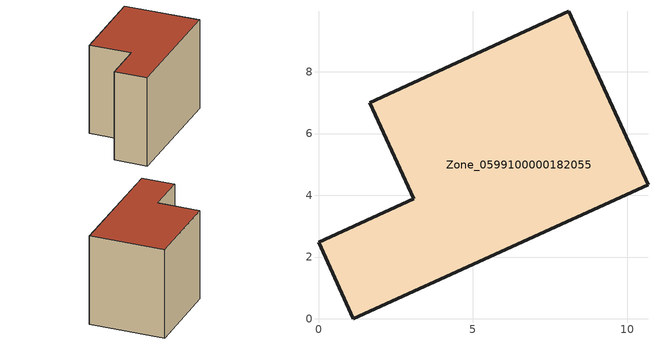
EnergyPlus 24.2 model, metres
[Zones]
Zone_0599100000182055
 floor ground (C_G): 10.67,4.34 1.13,0 0,2.48 3.09,3.89 1.66,7 8.11,9.96 z0
 wall outside (C_F): 10.67,4.34 8.11,9.96 1.66,7 3.09,3.89 0,2.48 1.13,0 10.67,4.34 z0:7.54
 roof outside (C_R): 1.13,0 10.67,4.34 8.11,9.96 1.66,7 3.09,3.89 0,2.48 z7.54
[BUILDING]
Pand.0599100000182055: North Axis=0; Terrain=City; Loads Convergence Tolerance Value=0.04; Temperature Convergence Tolerance Value=0.4; Solar Distribution=FullExterior; Maximum Number of Warmup Days=25; Minimum Number of Warmup Days=1
[Site:Location]
Rotterdam.The.Hague.AP_ZH_NLD Design_Conditions: Latitude=51.96; Longitude=4.45; Time Zone=1; Elevation=-4.5
[SITE:GROUNDTEMPERATURE:BUILDINGSURFACE]
18, 18, 18, 18, 18, 18, 18, 18, 18, 18, 18, 18
[MATERIAL] Thermal Absorptance=0.9; Solar Absorptance=0.7; Visible Absorptance=0.7
Name | Roughness | Thickness | Conductivity | Density | Specific Heat
G.TC.1946 | MediumSmooth | 0.15 | 1 | 540 | 1210
F.TC.1946 | Rough | 0.3 | 0.857143 | 1920 | 840
R.TC.1946 | MediumRough | 0.2 | 0.909091 | 1500 | 1000
[CONSTRUCTION]
C_G: G.TC.1946
C_F: F.TC.1946
C_R: R.TC.1946
[ZONE]
Zone_0599100000182055: Type=1; Multiplier=1; Ceiling Height=Autocalculate; Volume=Autocalculate; Floor Area=autocalculate; Part of Total Floor Area=Yes
[ZONEINFILTRATION:DESIGNFLOWRATE]
Infil_Zone_0599100000182055: Zone or ZoneList or Space or SpaceList=Zone_0599100000182055; Schedule=AlwaysOn; Design Flow Rate Calculation Method=Flow/Area; Flow Rate per Floor Area=0.003; Constant Term Coefficient=1; Temperature Term Coefficient=0; Velocity Term Coefficient=0; Velocity Squared Term Coefficient=0
[HVACTEMPLATE:ZONE:IDEALLOADSAIRSYSTEM]
Zone_0599100000182055: Maximum Heating Supply Air Temperature=50; Minimum Cooling Supply Air Temperature=13; Maximum Heating Supply Air Humidity Ratio=0.0156; Minimum Cooling Supply Air Humidity Ratio=0.0077; Heating Limit=NoLimit; Cooling Limit=NoLimit; Dehumidification Control Type=ConstantSensibleHeatRatio; Cooling Sensible Heat Ratio=0.7; Dehumidification Setpoint=60; Humidification Control Type=None; Humidification Setpoint=30; Outdoor Air Method=None; Outdoor Air Flow Rate per Person=0.00944; Outdoor Air Flow Rate per Zone Floor Area=0; Outdoor Air Flow Rate per Zone=0; Demand Controlled Ventilation Type=None; Outdoor Air Economizer Type=NoEconomizer; Heat Recovery Type=None; Sensible Heat Recovery Effectiveness=0.7; Latent Heat Recovery Effectiveness=0.65
[ZONECONTROL:THERMOSTAT]
ThermostatControl_Zone_0599100000182055: Zone or ZoneList=Zone_0599100000182055; Control Type Schedule=DualSetpointControlType; Control 1=Thermostat_Zone_0599100000182055; Temperature Difference Between Cutout And Setpoint=0
[THERMOSTATSETPOINT:DUALSETPOINT]
Thermostat_Zone_0599100000182055: Heating Setpoint Temperature Schedule=HeatingSetpoint_Zone_0599100000182055; Cooling Setpoint Temperature Schedule=CoolingSetpoint_Zone_0599100000182055
[SCHEDULE:COMPACT]
HeatingSetpoint_Zone_0599100000182055: Through: 12/31, For: AllDays, Until: 24:00, 21
CoolingSetpoint_Zone_0599100000182055: Through: 12/31, For: AllDays, Until: 24:00, 24
DualSetpointControlType: Through: 12/31, For: AllDays, Until: 24:00, 4
AlwaysOn: Through: 12/31, For: AllDays, Until: 24:00, 1
